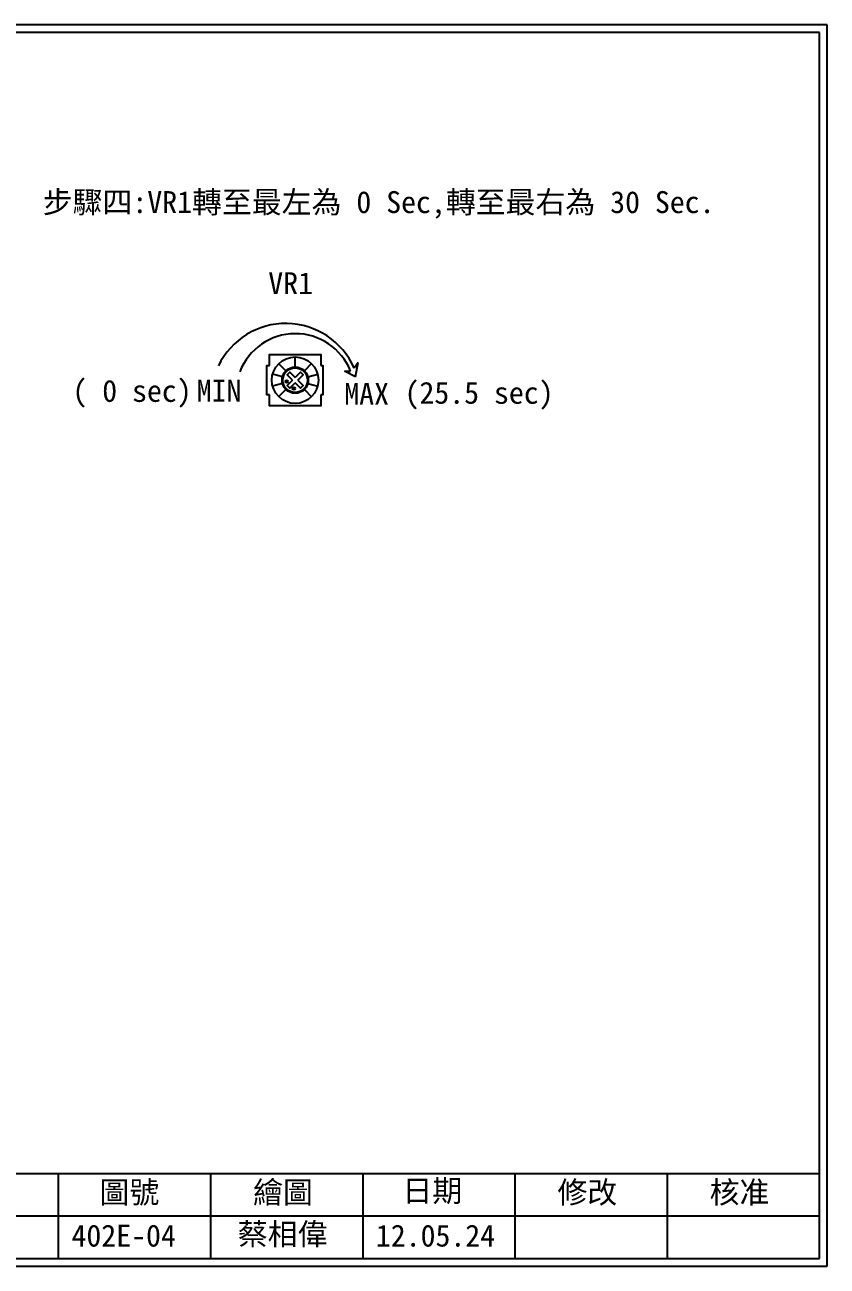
# Model space of a CAD drawing. Extents: x 325 to 612, y 3 to 207.
# Drawn here: x 480.5 to 612.3, y 3 to 207 of the extents above; entities that cross this region are included whole.
import ezdxf

# ---------------------------------------------------------------- set-up
doc = ezdxf.new("R2010")
doc.units = 0
doc.layers.add('圖框層', color=7, linetype='CONTINUOUS')
doc.layers.add('標尺寸層', color=3, linetype='CONTINUOUS')
doc.styles.add('STSL', font='KAIU.TTF')

msp = doc.modelspace()

# ---------------------------------------------------------------- hatches: boundary and pattern name
at = {"layer": '標尺寸層'}
h = msp.add_hatch(color=7, dxfattribs=at)
edge = h.paths.add_edge_path()
edge.add_arc((523.53, 148.35), 0.213, 0, 360)
h = msp.add_hatch(color=7, dxfattribs=at)
edge = h.paths.add_edge_path()
edge.add_arc((524.69, 147.2), 0.213, 0, 360)

# ---------------------------------------------------------------- linework, layer by layer
at = {"layer": '圖框層', "color": 7}
for p, q in [((612.32, 206.97), (325.32, 206.97)), ((612.32, 3), (612.32, 206.97)), ((611.07, 205.72), (326.57, 205.72)), ((611.07, 4.25), (611.07, 205.72)), ((326.57, 18.25), (611.07, 18.25)), ((486.07, 4.25), (486.07, 18.25)), ((511.07, 4.25), (511.07, 18.25)), ((536.07, 4.25), (536.07, 18.25)), ((561.07, 4.25), (561.07, 18.25)), ((586.07, 4.25), (586.07, 18.25)), ((461.07, 11.25), (611.07, 11.25)), ((326.57, 4.25), (611.07, 4.25)), ((325.32, 3), (612.32, 3))]:
    msp.add_line(p, q, dxfattribs=at)
at = {"layer": '標尺寸層', "color": 7}
for p, q in [((522.21, 151.3), (523.39, 150.11)), ((524.92, 150.74), (524.92, 152.42)), ((527.63, 151.3), (526.45, 150.11)), ((535.27, 151.51), (534.6, 150.56)), ((534.84, 149.14), (535.27, 151.51)), ((522.83, 149.14), (521.22, 149.58)), ((527.01, 149.14), (528.62, 149.58)), ((534.84, 149.14), (533.05, 150.08)), ((533.05, 150.08), (534.03, 150.07)), ((522.83, 148.03), (521.22, 147.59)), ((523.39, 147.06), (522.21, 145.87)), ((526.45, 147.06), (527.63, 145.87)), ((527.01, 148.03), (528.62, 147.59))]:
    msp.add_line(p, q, dxfattribs=at)
for points in [[(520.72, 146.16), (520.28, 146.16), (520.28, 151.01), (520.72, 151.01)], [(520.72, 151.01), (520.72, 152.78), (529.12, 152.78), (529.12, 151.01)], [(529.12, 151.01), (529.44, 151.01), (529.44, 146.16), (529.12, 146.16)], [(524.48, 148.58), (523.59, 149.47), (524.04, 149.91), (524.92, 149.03)], [(525.36, 148.58), (526.25, 149.47), (525.8, 149.91), (524.92, 149.03)], [(524.48, 148.58), (523.59, 147.7), (524.04, 147.26), (524.92, 148.14)], [(525.36, 148.58), (526.25, 147.7), (525.8, 147.26), (524.92, 148.14)], [(529.12, 146.16), (529.12, 144.38), (520.72, 144.38), (520.72, 146.16)]]:
    msp.add_lwpolyline(points, dxfattribs=at)
for centre, radius in [((524.92, 148.58), 3.83), ((524.92, 148.58), 2.16), ((524.92, 148.58), 2.03), ((523.53, 148.35), 0.213), ((524.69, 147.2), 0.213)]:
    msp.add_circle(centre, radius, dxfattribs=at)
for centre, radius, start, end in [((523.37, 145.65), 12.25, 23.5785, 154.4129), ((524.95, 146.45), 9.77, 21.7396, 158.8812)]:
    msp.add_arc(centre, radius, start, end, dxfattribs=at)

# ---------------------------------------------------------------- texts
at = {"layer": '圖框層', "color": 4, "style": 'STSL'}
for s, p in [('步驟四:VR1轉至最左為 0 Sec,轉至最右為 30 Sec.', (483.45, 176.04)), ('VR1', (520.5, 162.72)), ('( 0 sec)', (488.33, 145.02)), ('MIN', (508.75, 145.05)), ('MAX', (532.99, 144.54)), ('(25.5 sec)', (542.89, 144.71)), ('圖號', (492.78, 13.34)), ('繪圖', (518.01, 13.34)), ('日期', (542.54, 13.59)), ('修改', (568.01, 13.34)), ('核准', (593.01, 13.34)), ('蔡相偉', (515.5, 6.47)), ('402E-04', (488.18, 6.22)), ('12.05.24', (538.18, 6.22))]:
    msp.add_text(s, height=3.6, dxfattribs=at).set_placement(p)

doc.saveas('drawing.dxf')
